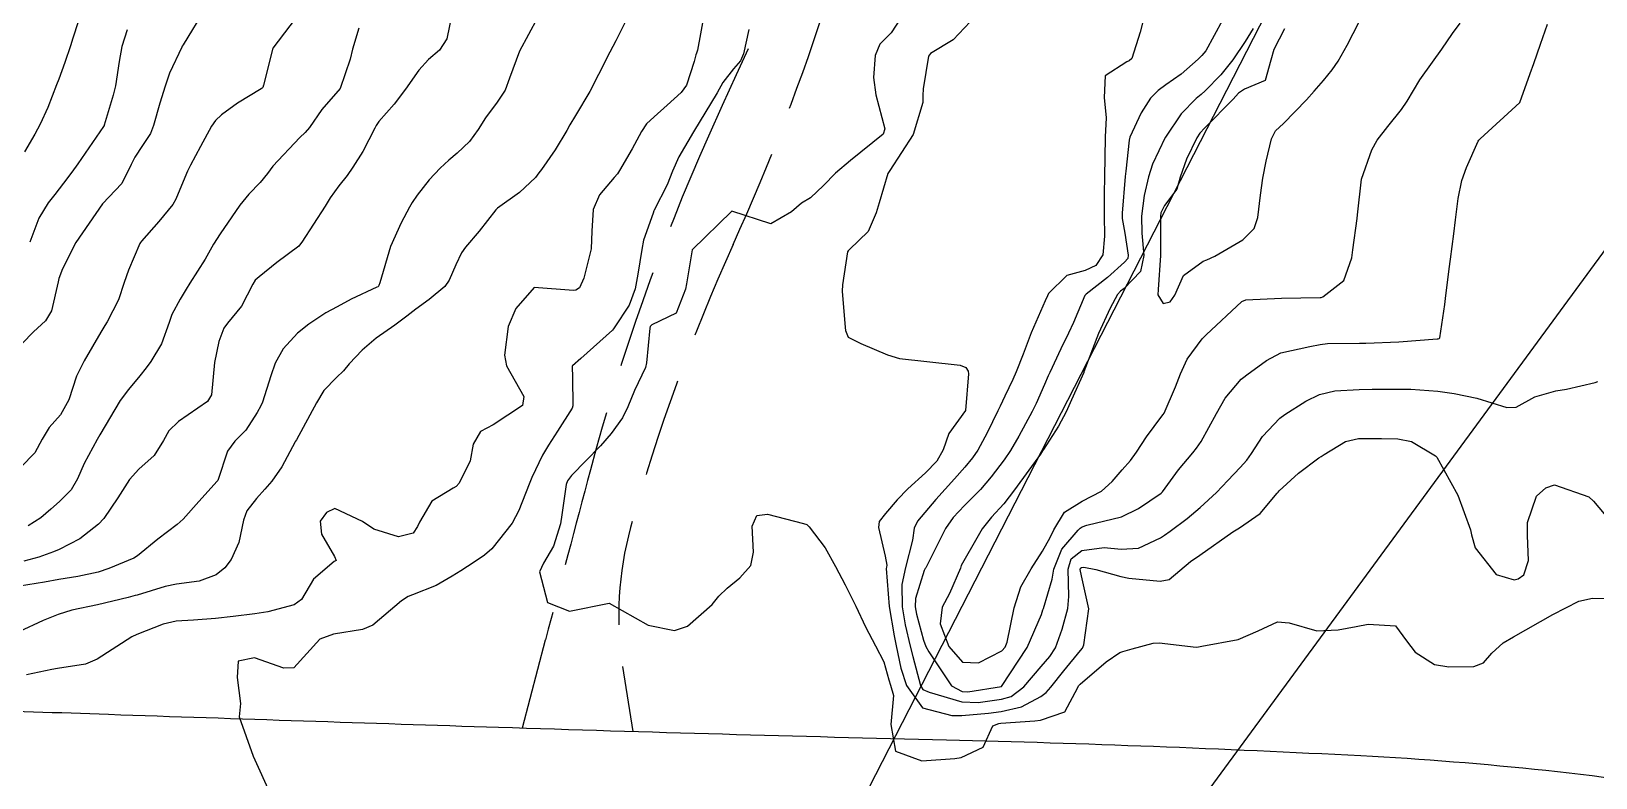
# Model space of a CAD drawing. Header units: metres. Extents: x 298520 to 308411, y 7433745 to 7450750.
# Drawn here: x 302274.9 to 302354.5, y 7441536.6 to 7441574.6 of the extents above; entities that cross this region are included whole.
import ezdxf

# ---------------------------------------------------------------- set-up
doc = ezdxf.new("R2010")
doc.units = ezdxf.units.M
doc.header["$LTSCALE"] = 10
doc.linetypes.add('CONTINUO', pattern=[0])
doc.linetypes.add('DASHED', pattern=[0.75, 0.5, -0.25])
for name, color, linetype in [('Curvas de Nivel 1m', 11, 'Continuous'), ('Curvas de Nivel 5m', 15, 'Continuous'), ('TEXTO', 45, 'Continuous'), ('Vias Primárias', 230, 'Continuous'), ('Vias Secundárias', 230, 'DASHED')]:
    doc.layers.add(name, color=color, linetype=linetype)

msp = doc.modelspace()

# ---------------------------------------------------------------- linework, layer by layer
at = {"layer": 'Curvas de Nivel 1m', "flags": 128}
for points, elevation in [([(302288.662, 7441575.613), (302287.206, 7441573.702), (302286.735, 7441571.82), (302286.694, 7441571.709), (302286.665, 7441571.667), (302286.622, 7441571.635), (302285.417, 7441570.916), (302284.602, 7441570.325), (302284.297, 7441570.035), (302284.083, 7441569.738), (302283.537, 7441568.7), (302283.014, 7441567.753), (302282.864, 7441567.46), (302282.557, 7441566.731), (302282.278, 7441566.032), (302282.12, 7441565.764), (302281.406, 7441564.9), (302280.524, 7441563.898), (302280.471, 7441563.833), (302280.44, 7441563.781), (302279.869, 7441562.426), (302279.644, 7441561.789), (302279.361, 7441560.921), (302278.781, 7441559.797), (302278.659, 7441559.61), (302278.468, 7441559.268), (302277.617, 7441557.813), (302277.232, 7441557.027), (302276.836, 7441555.824), (302276.415, 7441555.061), (302275.826, 7441554.419), (302275.483, 7441553.839), (302275.097, 7441553.142), (302274.389, 7441552.41)], 724), ([(302296.34, 7441575.593), (302296.057, 7441574.188), (302295.687, 7441573.6), (302295.122, 7441573.122), (302294.633, 7441572.588), (302293.96, 7441571.62), (302293.376, 7441570.864), (302292.598, 7441569.971), (302292.459, 7441569.778), (302292.386, 7441569.642), (302291.779, 7441568.45), (302291.282, 7441567.653), (302290.988, 7441567.234), (302290.559, 7441566.704), (302290.117, 7441566.096), (302289.861, 7441565.67), (302288.684, 7441563.847), (302288.569, 7441563.689), (302288.522, 7441563.648), (302287.411, 7441562.804), (302286.507, 7441562.087), (302286.312, 7441561.905), (302286.192, 7441561.713), (302285.614, 7441560.591), (302284.904, 7441559.726), (302284.723, 7441559.475), (302284.464, 7441558.802), (302284.242, 7441557.733), (302284.083, 7441556.081), (302283.883, 7441555.738), (302282.413, 7441554.727), (302281.923, 7441554.249), (302281.655, 7441553.767), (302281.175, 7441552.993), (302280.388, 7441552.304), (302279.915, 7441551.787), (302279.321, 7441550.843), (302278.619, 7441549.806), (302278.35, 7441549.512), (302277.392, 7441548.77), (302276.337, 7441548.228), (302276.057, 7441548.112), (302275.312, 7441547.84), (302274.547, 7441547.632)], 722), ([(302277.562, 7441575.817), (302277.044, 7441574.221), (302276.921, 7441573.826), (302276.634, 7441572.984), (302276.321, 7441572.138), (302276.207, 7441571.834), (302275.758, 7441570.686), (302275.378, 7441569.842), (302275.101, 7441569.332), (302274.579, 7441568.436)], 727), ([(302309.141, 7441575.443), (302308.796, 7441573.6), (302308.752, 7441573.448), (302308.723, 7441573.367), (302308.637, 7441573.032), (302308.24, 7441571.833), (302307.97, 7441571.456), (302307.257, 7441570.813), (302306.6, 7441570.22), (302306.213, 7441569.857), (302305.952, 7441569.476), (302305.474, 7441568.591), (302304.844, 7441567.487), (302304.734, 7441567.325), (302304.567, 7441567.126), (302303.812, 7441566.243), (302303.494, 7441565.506), (302303.434, 7441564.408), (302303.401, 7441563.507), (302303.014, 7441562.019), (302302.802, 7441561.516), (302302.607, 7441561.413), (302302.501, 7441561.393), (302300.503, 7441561.54), (302299.566, 7441560.475), (302299.181, 7441559.559), (302298.99, 7441558.094), (302299.095, 7441557.56), (302299.979, 7441555.997), (302299.896, 7441555.548), (302298.413, 7441554.567), (302297.762, 7441554.224), (302297.401, 7441553.58), (302297.239, 7441552.737), (302296.677, 7441551.587), (302296.536, 7441551.433), (302296.379, 7441551.337), (302295.287, 7441550.683), (302294.671, 7441549.607), (302294.569, 7441549.39), (302294.347, 7441549.06), (302293.595, 7441548.871), (302292.349, 7441549.254), (302291.768, 7441549.646), (302290.363, 7441550.308), (302289.928, 7441550.098), (302289.615, 7441549.671), (302289.679, 7441549.003), (302290.335, 7441547.865), (302290.436, 7441547.659), (302290.364, 7441547.628), (302290.332, 7441547.616), (302289.274, 7441546.721), (302288.665, 7441545.685), (302288.3, 7441545.417), (302286.95, 7441545.05), (302286.295, 7441544.947), (302285.198, 7441544.817), (302284.293, 7441544.722), (302283.177, 7441544.632), (302282.291, 7441544.573), (302281.628, 7441544.428), (302280.284, 7441543.903), (302280.035, 7441543.784), (302278.271, 7441542.641), (302277.686, 7441542.399), (302276.266, 7441542.178), (302275.97, 7441542.129), (302274.674, 7441541.846)], 719), ([(302300.66, 7441575.243), (302299.744, 7441573.553), (302299.244, 7441572.175), (302299.017, 7441571.564), (302298.614, 7441570.96), (302298.016, 7441570.162), (302297.644, 7441569.579), (302297.204, 7441568.966), (302296.581, 7441568.37), (302296.154, 7441568.017), (302295.712, 7441567.599), (302295.16, 7441567.008), (302294.552, 7441566.232), (302294.296, 7441565.865), (302294.15, 7441565.616), (302293.734, 7441564.821), (302293.195, 7441563.63), (302292.652, 7441561.786), (302292.602, 7441561.639), (302292.559, 7441561.582), (302292.502, 7441561.55), (302291.199, 7441560.946), (302290.486, 7441560.562), (302289.896, 7441560.254), (302289.034, 7441559.682), (302288.468, 7441559.213), (302287.735, 7441558.422), (302287.329, 7441557.701), (302287.103, 7441557.043), (302286.69, 7441555.707), (302286.602, 7441555.527), (302286.418, 7441555.193), (302285.833, 7441554.291), (302285.282, 7441553.721), (302284.908, 7441553.214), (302284.404, 7441551.73), (302284.4, 7441551.713), (302284.382, 7441551.691), (302283.448, 7441550.662), (302282.644, 7441549.756), (302282.35, 7441549.491), (302281.361, 7441548.751), (302280.334, 7441547.902), (302280.138, 7441547.783), (302278.876, 7441547.25), (302278.322, 7441547.078), (302277.287, 7441546.852), (302276.322, 7441546.693), (302275.589, 7441546.568), (302274.318, 7441546.354)], 721), ([(302291.575, 7441574.73), (302291.263, 7441573.654), (302291.14, 7441573.153), (302290.623, 7441571.66), (302289.694, 7441570.582), (302289.064, 7441569.675), (302288.852, 7441569.416), (302288.588, 7441569.16), (302287.206, 7441567.7), (302286.934, 7441567.34), (302286.56, 7441566.88), (302285.988, 7441566.279), (302285.531, 7441565.72), (302285.122, 7441565.139), (302284.528, 7441564.27), (302284.191, 7441563.735), (302283.763, 7441562.989), (302282.993, 7441561.753), (302282.801, 7441561.453), (302282.491, 7441560.947), (302282.078, 7441560.165), (302281.942, 7441559.765), (302281.548, 7441558.683), (302280.998, 7441557.775), (302280.763, 7441557.462), (302280.442, 7441557.054), (302279.867, 7441556.35), (302279.444, 7441555.79), (302278.405, 7441554.052), (302278.27, 7441553.811), (302277.622, 7441552.586), (302277.278, 7441551.821), (302276.945, 7441551.254), (302276.365, 7441550.66), (302275.918, 7441550.276), (302275.416, 7441549.839), (302274.773, 7441549.421)], 723), ([(302311.41, 7441574.657), (302311.137, 7441573.415), (302310.996, 7441573.057), (302310.632, 7441572.661), (302310.088, 7441571.961), (302309.798, 7441571.432), (302308.593, 7441569.45), (302307.849, 7441568.188), (302307.538, 7441567.46), (302307.267, 7441566.758), (302306.601, 7441565.469), (302306.581, 7441565.431), (302306.541, 7441565.326), (302306.062, 7441563.941), (302305.97, 7441563.476), (302305.765, 7441562.223), (302305.637, 7441561.479), (302305.328, 7441560.644), (302304.569, 7441559.489), (302304.529, 7441559.432), (302304.472, 7441559.367), (302302.871, 7441557.928), (302302.453, 7441557.564), (302302.43, 7441557.543), (302302.426, 7441557.52), (302302.445, 7441556.97), (302302.457, 7441555.519), (302302.422, 7441555.41), (302301.691, 7441554.246), (302301.225, 7441553.532), (302300.923, 7441553.01), (302300.386, 7441551.879), (302300.241, 7441551.542), (302299.71, 7441550.203), (302299.371, 7441549.555), (302298.34, 7441548.254), (302297.97, 7441547.94), (302297.448, 7441547.579), (302296.775, 7441547.137), (302296.322, 7441546.864), (302295.519, 7441546.394), (302294.307, 7441545.915), (302294.083, 7441545.837), (302293.752, 7441545.618), (302292.29, 7441544.38), (302291.774, 7441544.16), (302290.286, 7441543.926), (302289.603, 7441543.67), (302288.268, 7441542.214), (302287.774, 7441542.188), (302286.273, 7441542.719), (302285.448, 7441542.542), (302285.389, 7441541.719), (302285.57, 7441540.39), (302285.496, 7441539.717), (302286.213, 7441537.71), (302287.123, 7441535.701)], 718), ([(302319.184, 7441575.322), (302318.655, 7441574.49), (302318.076, 7441573.908), (302317.832, 7441573.338), (302317.752, 7441572.212), (302317.866, 7441571.337), (302318.323, 7441569.606), (302318.247, 7441569.333), (302316.579, 7441567.991), (302315.815, 7441567.358), (302315.202, 7441566.725), (302314.554, 7441566.102), (302314.092, 7441565.835), (302313.59, 7441565.384), (302312.537, 7441564.782), (302310.543, 7441565.42), (302308.523, 7441563.45), (302308.237, 7441561.721), (302308.194, 7441561.453), (302307.709, 7441560.233), (302306.476, 7441559.646), (302306.394, 7441559.551), (302306.373, 7441559.471), (302306.212, 7441557.716), (302306.154, 7441557.473), (302305.606, 7441556.308), (302305.262, 7441555.482), (302304.993, 7441554.908), (302304.409, 7441554.124), (302303.873, 7441553.498), (302302.388, 7441551.982), (302302.189, 7441551.718), (302302.118, 7441551.523), (302301.908, 7441549.977), (302301.843, 7441549.525), (302301.485, 7441548.385), (302300.966, 7441547.534), (302300.77, 7441547.092), (302301.18, 7441545.531), (302302.299, 7441545.09), (302304.303, 7441545.49), (302306.292, 7441544.38), (302307.636, 7441544.11), (302308.292, 7441544.322), (302309.543, 7441545.431), (302309.886, 7441545.85), (302310.315, 7441546.253), (302310.961, 7441546.776), (302311.506, 7441547.408), (302311.657, 7441548.089), (302311.58, 7441549.408), (302311.817, 7441549.949), (302312.362, 7441550.018), (302314.196, 7441549.541), (302314.354, 7441549.485), (302314.484, 7441549.378), (302315.286, 7441548.309), (302315.813, 7441547.358), (302316.319, 7441546.425), (302316.851, 7441545.345), (302317.341, 7441544.291), (302317.854, 7441543.334), (302318.275, 7441542.504), (302318.532, 7441541.592), (302318.613, 7441541.325), (302318.77, 7441540.807), (302318.629, 7441539.324), (302318.868, 7441537.969), (302320.215, 7441537.486), (302321.893, 7441537.607), (302322.217, 7441537.65), (302323.32, 7441538.171), (302323.819, 7441539.264), (302324.118, 7441539.378), (302324.235, 7441539.39), (302325.951, 7441539.52), (302326.238, 7441539.553), (302327.485, 7441539.977), (302328.137, 7441541.211), (302328.18, 7441541.295), (302328.265, 7441541.38), (302329.59, 7441542.504), (302330.281, 7441542.986), (302330.425, 7441543.035), (302330.912, 7441543.174), (302331.981, 7441543.468), (302332.286, 7441543.482), (302334.162, 7441543.263), (302334.284, 7441543.272), (302334.454, 7441543.306), (302336.288, 7441543.649), (302337.311, 7441544.082), (302338.298, 7441544.551), (302338.893, 7441544.488), (302340.293, 7441544.094), (302341.375, 7441544.135), (302342.296, 7441544.308), (302342.906, 7441544.425), (302344.296, 7441544.35), (302344.863, 7441543.585), (302345.292, 7441543.005), (302346.274, 7441542.376), (302347.004, 7441542.251), (302348.273, 7441542.277), (302348.773, 7441542.468), (302349.19, 7441542.961), (302349.768, 7441543.475), (302350.291, 7441543.78), (302352.303, 7441544.92), (302353.62, 7441545.601), (302354.316, 7441545.747), (302355.466, 7441545.732)], 717), ([(302322.66, 7441575.037), (302321.803, 7441574.137), (302320.644, 7441573.429), (302320.549, 7441573.301), (302320.28, 7441571.643), (302320.268, 7441571.305), (302320.256, 7441570.952), (302319.77, 7441569.312), (302318.575, 7441567.489), (302318.481, 7441567.331), (302318.034, 7441565.852), (302317.883, 7441565.337), (302317.481, 7441564.393), (302316.524, 7441563.465), (302316.465, 7441563.409), (302316.437, 7441563.351), (302316.174, 7441561.676), (302316.164, 7441561.353), (302316.311, 7441559.515), (302316.333, 7441559.351), (302316.47, 7441559.024), (302317.115, 7441558.695), (302318.461, 7441558.11), (302319.076, 7441557.937), (302320.458, 7441557.781), (302322.154, 7441557.584), (302322.455, 7441557.468), (302322.571, 7441557.279), (302322.574, 7441557.156), (302322.423, 7441555.28), (302321.578, 7441554.121), (302321.294, 7441553.291), (302320.973, 7441552.719), (302320.391, 7441552.123), (302319.492, 7441551.313), (302318.953, 7441550.743), (302318.364, 7441550.044), (302318.04, 7441549.651), (302318.006, 7441549.333), (302318.338, 7441547.881), (302318.425, 7441547.42), (302318.411, 7441547.329), (302318.403, 7441547.257), (302318.553, 7441545.326), (302318.795, 7441543.829), (302318.903, 7441543.321), (302319.144, 7441542.189), (302319.427, 7441541.313), (302320.246, 7441540.177), (302321.74, 7441539.786), (302322.241, 7441539.787), (302323.599, 7441539.91), (302324.244, 7441539.99), (302325.275, 7441540.217), (302326.256, 7441540.75), (302326.529, 7441540.957), (302326.768, 7441541.225), (302327.429, 7441542.061), (302328.282, 7441543.083), (302328.373, 7441543.209), (302328.448, 7441543.371), (302328.709, 7441545.204), (302328.328, 7441546.879), (302328.264, 7441547.211), (302328.275, 7441547.269), (302328.334, 7441547.315), (302328.45, 7441547.324), (302329.051, 7441547.199), (302330.328, 7441546.842), (302330.733, 7441546.769), (302332.325, 7441546.612), (302332.787, 7441546.695), (302333.323, 7441547.15), (302333.87, 7441547.612), (302334.341, 7441547.933), (302336.029, 7441549.115), (302336.355, 7441549.316), (302337.415, 7441550.046), (302338.286, 7441551.091), (302338.325, 7441551.139), (302338.375, 7441551.197), (302339.367, 7441552.097), (302340.4, 7441552.876), (302340.51, 7441552.951), (302340.667, 7441553.057), (302341.752, 7441553.704), (302342.411, 7441553.868), (302343.576, 7441553.864), (302344.411, 7441553.842), (302345.106, 7441553.706), (302346.33, 7441552.991), (302346.402, 7441552.912), (302347.457, 7441550.979), (302348.102, 7441549.226), (302348.16, 7441548.972), (302348.346, 7441548.305), (302349.423, 7441546.959), (302350.329, 7441546.675), (302350.538, 7441546.738), (302350.815, 7441546.943), (302351.062, 7441547.661), (302351.006, 7441548.94), (302351.015, 7441549.596), (302351.467, 7441550.934), (302351.947, 7441551.359), (302352.382, 7441551.508), (302354.13, 7441550.902), (302354.371, 7441550.678), (302355.179, 7441549.706)], 716), ([(302335.504, 7441575.127), (302334.647, 7441573.574), (302334.451, 7441573.336), (302334.263, 7441573.144), (302333.399, 7441572.385), (302332.623, 7441571.841), (302332.221, 7441571.562), (302331.84, 7441571.168), (302331.365, 7441570.413), (302330.782, 7441569.178), (302330.744, 7441569.026), (302330.576, 7441567.457), (302330.549, 7441567.18), (302330.401, 7441565.326), (302330.397, 7441565.182), (302330.404, 7441565.045), (302330.534, 7441564.296), (302330.704, 7441563.178), (302330.681, 7441563.018), (302330.518, 7441562.824), (302329.654, 7441562.044), (302328.57, 7441561.209), (302328.492, 7441561.126), (302327.929, 7441559.765), (302327.675, 7441559.218), (302327.27, 7441558.417), (302326.712, 7441557.227), (302326.631, 7441557.047), (302326.444, 7441556.617), (302326.019, 7441555.646), (302325.825, 7441555.239), (302325.141, 7441553.98), (302324.711, 7441553.255), (302324.398, 7441552.788), (302323.74, 7441551.916), (302323.186, 7441551.272), (302322.79, 7441550.862), (302322.371, 7441550.453), (302321.801, 7441549.846), (302321.414, 7441549.289), (302321.055, 7441548.584), (302320.406, 7441547.299), (302320.38, 7441547.252), (302320.331, 7441547.148), (302319.887, 7441545.729), (302319.869, 7441545.307), (302319.934, 7441544.94), (302320.286, 7441543.616), (302320.409, 7441543.299), (302320.56, 7441543.017), (302321.72, 7441541.285), (302322.259, 7441541.003), (302322.545, 7441540.991), (302324.263, 7441541.26), (302325.571, 7441543.241), (302326.3, 7441544.926), (302326.369, 7441545.163), (302326.394, 7441545.229), (302326.832, 7441546.718), (302326.925, 7441547.224), (302327.323, 7441548.24), (302328.16, 7441549.212), (302328.258, 7441549.307), (302328.355, 7441549.371), (302328.606, 7441549.457), (302330.36, 7441549.876), (302331.227, 7441550.309), (302332.372, 7441551.092), (302332.411, 7441551.121), (302332.448, 7441551.159), (302333.265, 7441552.276), (302333.992, 7441553.144), (302334.176, 7441553.372), (302334.409, 7441553.718), (302335.187, 7441555.129), (302335.642, 7441555.914), (302336.449, 7441556.875), (302336.575, 7441556.985), (302336.739, 7441557.107), (302337.732, 7441557.825), (302338.464, 7441558.214), (302339.935, 7441558.535), (302340.469, 7441558.642), (302340.839, 7441558.687), (302342.47, 7441558.709), (302342.792, 7441558.715), (302344.47, 7441558.777), (302346.417, 7441558.936), (302346.472, 7441558.939), (302346.514, 7441558.948), (302346.553, 7441558.989), (302346.804, 7441560.672), (302346.845, 7441560.986), (302347.019, 7441562.481), (302347.085, 7441562.984), (302347.257, 7441564.262), (302347.345, 7441564.982), (302347.476, 7441566.064), (302347.663, 7441566.979), (302347.908, 7441567.648), (302348.5, 7441568.971), (302348.532, 7441569.032), (302348.594, 7441569.105), (302350.613, 7441570.94), (302351.149, 7441572.421), (302351.336, 7441572.933), (302351.676, 7441573.906), (302352.027, 7441574.926)], 714), ([(302337.064, 7441574.701), (302336.652, 7441574.039), (302336.023, 7441573.119), (302335.409, 7441572.35), (302334.619, 7441571.53), (302334.412, 7441571.346), (302334.159, 7441571.145), (302333.39, 7441570.367), (302332.593, 7441569.189), (302332.581, 7441569.173), (302331.934, 7441567.811), (302331.732, 7441567.168), (302331.514, 7441566.215), (302331.382, 7441565.172), (302331.404, 7441564.302), (302331.496, 7441563.17), (302331.334, 7441562.348), (302330.498, 7441561.494), (302330.319, 7441561.359), (302330.16, 7441561.185), (302329.781, 7441560.486), (302329.19, 7441559.199), (302328.453, 7441557.248), (302328.441, 7441557.222), (302327.819, 7441555.829), (302327.542, 7441555.219), (302327.152, 7441554.486), (302326.404, 7441553.311), (302326.35, 7441553.231), (302326.241, 7441553.072), (302324.927, 7441551.252), (302324.372, 7441550.541), (302323.758, 7441549.87), (302323.271, 7441549.271), (302322.946, 7441548.675), (302322.337, 7441547.64), (302322.213, 7441547.402), (302322.169, 7441547.282), (302321.613, 7441545.987), (302321.238, 7441545.291), (302321.146, 7441544.44), (302321.582, 7441543.287), (302322.275, 7441542.489), (302323.09, 7441542.457), (302324.281, 7441543.074), (302324.448, 7441543.258), (302324.542, 7441543.513), (302324.906, 7441545.251), (302325.238, 7441546.327), (302325.765, 7441547.239), (302326.342, 7441548.134), (302326.735, 7441548.84), (302326.918, 7441549.224), (302327.466, 7441550.115), (302328.368, 7441550.685), (302329.35, 7441551.195), (302329.885, 7441551.683), (302330.389, 7441552.274), (302330.82, 7441552.753), (302331.121, 7441553.173), (302331.63, 7441553.949), (302332.421, 7441555.005), (302332.488, 7441555.093), (302332.53, 7441555.159), (302333.111, 7441556.485), (302333.36, 7441557.151), (302333.703, 7441557.905), (302334.471, 7441558.936), (302334.667, 7441559.137), (302336.49, 7441560.827), (302336.692, 7441560.907), (302338.492, 7441561), (302340.47, 7441561.038), (302340.493, 7441561.038), (302340.513, 7441561.04), (302340.597, 7441561.059), (302341.665, 7441561.889), (302342.074, 7441563.044), (302342.122, 7441563.449), (302342.338, 7441565.042), (302342.36, 7441565.228), (302342.573, 7441567.04), (302343.093, 7441568.53), (302343.364, 7441569.032), (302343.904, 7441569.722), (302344.609, 7441570.591), (302344.891, 7441571.016), (302345.533, 7441572.103), (302346.174, 7441572.997), (302346.65, 7441573.662), (302347.186, 7441574.456), (302347.582, 7441574.981)], 713), ([(302338.659, 7441574.689), (302338.112, 7441573.632), (302337.963, 7441573.097), (302337.67, 7441572.057), (302336.621, 7441571.618), (302336.311, 7441571.421), (302336.034, 7441571.119), (302334.598, 7441569.658), (302334.348, 7441569.39), (302334.186, 7441569.144), (302333.661, 7441568.071), (302333.349, 7441567.152), (302333.175, 7441566.543), (302332.551, 7441565.714), (302332.371, 7441565.336), (302332.345, 7441565.162), (302332.349, 7441563.337), (302332.35, 7441563.162), (302332.226, 7441561.434), (302332.215, 7441561.163), (302332.489, 7441560.735), (302332.836, 7441560.81), (302333.076, 7441561.154), (302333.508, 7441562.15), (302334.519, 7441562.871), (302334.707, 7441562.95), (302335.112, 7441563.131), (302336.531, 7441563.956), (302337.106, 7441564.536), (302337.295, 7441565.102), (302337.429, 7441566.232), (302337.557, 7441567.1), (302337.724, 7441567.956), (302337.99, 7441569.096), (302338.192, 7441569.499), (302338.601, 7441569.882), (302339.777, 7441571.073), (302340.16, 7441571.527), (302340.628, 7441572.06), (302341.08, 7441572.612), (302341.379, 7441573.053), (302341.84, 7441573.859), (302342.454, 7441575.042)], 712), ([(302279.807, 7441574.633), (302279.53, 7441573.791), (302279.394, 7441573.034), (302279.204, 7441571.794), (302279.094, 7441571.317), (302278.639, 7441569.8), (302278.624, 7441569.768), (302278.592, 7441569.717), (302277.298, 7441567.819), (302276.988, 7441567.402), (302276.558, 7441566.838), (302276.12, 7441566.264), (302275.783, 7441565.838), (302275.305, 7441565.073), (302274.857, 7441563.847)], 726)]:
    msp.add_lwpolyline(points, dxfattribs=dict(at, elevation=elevation))
at = {"layer": 'Curvas de Nivel 5m', "flags": 128}
for points, elevation in [([(302283.775, 7441575.743), (302282.644, 7441573.871), (302282.601, 7441573.803), (302282.577, 7441573.761), (302281.958, 7441572.438), (302281.725, 7441571.769), (302281.464, 7441570.918), (302281.147, 7441569.774), (302280.992, 7441569.373), (302280.583, 7441568.75), (302280.19, 7441568.171), (302280.005, 7441567.786), (302279.521, 7441566.827), (302278.543, 7441565.8), (302277.197, 7441563.82), (302276.509, 7441562.485), (302276.332, 7441562.004), (302276.286, 7441561.832), (302275.954, 7441560.362), (302275.648, 7441559.838), (302275.032, 7441559.28), (302274.461, 7441558.691)], 725), ([(302305.12, 7441575.023), (302304.649, 7441574.076), (302304.343, 7441573.495), (302303.763, 7441572.366), (302303.326, 7441571.509), (302302.6, 7441570.276), (302302.318, 7441569.801), (302302.16, 7441569.524), (302301.568, 7441568.546), (302300.862, 7441567.537), (302300.741, 7441567.368), (302300.567, 7441567.14), (302299.744, 7441566.364), (302298.632, 7441565.569), (302298.542, 7441565.487), (302297.706, 7441564.404), (302296.999, 7441563.585), (302296.802, 7441563.306), (302296.514, 7441562.69), (302296.181, 7441561.919), (302295.952, 7441561.596), (302295.162, 7441560.934), (302294.485, 7441560.444), (302294.021, 7441560.076), (302293.409, 7441559.626), (302292.466, 7441558.958), (302291.749, 7441558.358), (302291.091, 7441557.654), (302290.806, 7441557.297), (302290.442, 7441556.964), (302289.801, 7441556.301), (302289.436, 7441555.675), (302288.404, 7441553.79), (302288.367, 7441553.726), (302288.345, 7441553.691), (302287.661, 7441552.427), (302287.163, 7441551.702), (302286.799, 7441551.283), (302286.37, 7441550.821), (302285.89, 7441550.185), (302285.71, 7441549.716), (302285.475, 7441548.585), (302285.096, 7441547.722), (302284.763, 7441547.289), (302284.321, 7441546.94), (302283.453, 7441546.606), (302282.313, 7441546.462), (302281.736, 7441546.342), (302280.305, 7441545.906), (302280.206, 7441545.879), (302279.859, 7441545.787), (302278.299, 7441545.418), (302276.992, 7441545.134), (302276.299, 7441544.921), (302275.525, 7441544.607), (302274.286, 7441544.041)], 720), ([(302331.487, 7441575.172), (302331.316, 7441574.514), (302330.891, 7441573.178), (302330.756, 7441573.064), (302330.64, 7441573.008), (302329.534, 7441572.292), (302329.477, 7441571.197), (302329.576, 7441570.168), (302329.526, 7441569.196), (302329.521, 7441568.135), (302329.504, 7441567.196), (302329.478, 7441566.278), (302329.485, 7441565.196), (302329.491, 7441564.154), (302329.408, 7441563.197), (302329.055, 7441562.662), (302328.511, 7441562.407), (302327.577, 7441562.149), (302326.653, 7441561.228), (302326.599, 7441561.122), (302326.489, 7441560.869), (302325.774, 7441559.24), (302325.36, 7441558.144), (302325, 7441557.252), (302324.834, 7441556.868), (302324.434, 7441556.023), (302324.186, 7441555.502), (302324.08, 7441555.263), (302323.534, 7441554.146), (302323.06, 7441553.273), (302322.793, 7441552.883), (302322.394, 7441552.416), (302321.865, 7441551.808), (302321.39, 7441551.29), (302320.913, 7441550.756), (302320.365, 7441550.109), (302319.993, 7441549.671), (302319.826, 7441549.308), (302319.728, 7441548.69), (302319.38, 7441547.314), (302319.198, 7441546.439), (302319.211, 7441545.316), (302319.369, 7441544.389), (302319.62, 7441543.31), (302319.747, 7441542.778), (302320.144, 7441541.302), (302320.26, 7441541.112), (302320.587, 7441540.968), (302322.251, 7441540.472), (302323.076, 7441540.446), (302324.253, 7441540.613), (302324.757, 7441540.751), (302325.393, 7441541.243), (302326.273, 7441542.28), (302326.715, 7441542.789), (302326.998, 7441543.223), (302327.343, 7441544.169), (302327.628, 7441545.217), (302327.688, 7441545.84), (302327.644, 7441547.217), (302327.803, 7441547.751), (302328.343, 7441548.17), (302329.475, 7441548.324), (302330.344, 7441548.246), (302331.224, 7441548.291), (302332.35, 7441548.819), (302332.55, 7441548.959), (302332.837, 7441549.155), (302333.707, 7441549.799), (302334.365, 7441550.35), (302335.192, 7441551.128), (302335.772, 7441551.729), (302336.392, 7441552.385), (302336.739, 7441552.765), (302336.978, 7441553.104), (302337.538, 7441553.973), (302338.421, 7441554.896), (302338.674, 7441555.086), (302339.741, 7441555.763), (302340.439, 7441556.101), (302341.211, 7441556.283), (302342.443, 7441556.359), (302343.11, 7441556.367), (302344.443, 7441556.374), (302345.082, 7441556.371), (302346.442, 7441556.276), (302347.277, 7441556.145), (302348.437, 7441555.91), (302349.95, 7441555.435), (302350.431, 7441555.461), (302351.385, 7441555.99), (302352.443, 7441556.291), (302352.988, 7441556.372), (302354.45, 7441556.719), (302354.583, 7441556.766)], 715)]:
    msp.add_lwpolyline(points, dxfattribs=dict(at, elevation=elevation))
at = {"layer": 'TEXTO', "linetype": 'CONTINUO'}
for points in [[(302279.842, 7441462.65, 0), (302367.706, 7441633.918, 0)], [(302400.557, 7441625.591, 0), (302280.558, 7441462.146, 0)]]:
    msp.add_polyline3d(points, dxfattribs=at)
at = {"layer": 'Vias Primárias', "elevation": 748.077}
msp.add_lwpolyline([(302235.282, 7441702.137), (302231.318, 7441696.242), (302214.032, 7441671.047), (302202.34, 7441654.717), (302193.335, 7441642.809), (302178.782, 7441623.117), (302166.324, 7441605.268), (302160.937, 7441596.406, 0.348336), (302161.807, 7441589.436, 0.036368), (302166.301, 7441585.624), (302177.535, 7441577.597), (302194.124, 7441565.848), (302208.037, 7441556.438, 0.036901), (302213.725, 7441553.174, 0.025784), (302225.243, 7441548.364, 0.033083), (302245.888, 7441542.475, 0.04574), (302263.614, 7441540.331, -0.001386), (302278.851, 7441539.848, 0.000615), (302298.684, 7441539.189, 0.001913), (302321.462, 7441538.547, -0.006817), (302342.528, 7441537.746, -0.027636), (302361.306, 7441535.732, -0.126934)], format="xyb", dxfattribs=at)
at = {"layer": 'Vias Secundárias', "elevation": 748.077}
for points in [[(302299.904, 7441539.15), (302301.074, 7441543.626, -0.001214), (302303.356, 7441552.269, -0.039837), (302309.361, 7441569.233, -0.022578), (302321.634, 7441593.695, -0.059904), (302325.121, 7441598.481, 0.046501), (302328.669, 7441603.084, -0.027192), (302341.453, 7441621.068, -0.015993), (302350.908, 7441632.195, -0.443262)], [(302305.539, 7441538.977), (302305.007, 7441542.28, -0.108009), (302305.4, 7441549.342, -0.038518), (302310.612, 7441563.721, 0.029328), (302315.527, 7441576.543, -0.084166), (302324.327, 7441593.638, 0.009903), (302332.788, 7441605.402, -0.023018), (302347.008, 7441624.116, -0.004057), (302353.515, 7441631.781, -0.457891)]]:
    msp.add_lwpolyline(points, format="xyb", dxfattribs=at)

doc.saveas('drawing.dxf')
